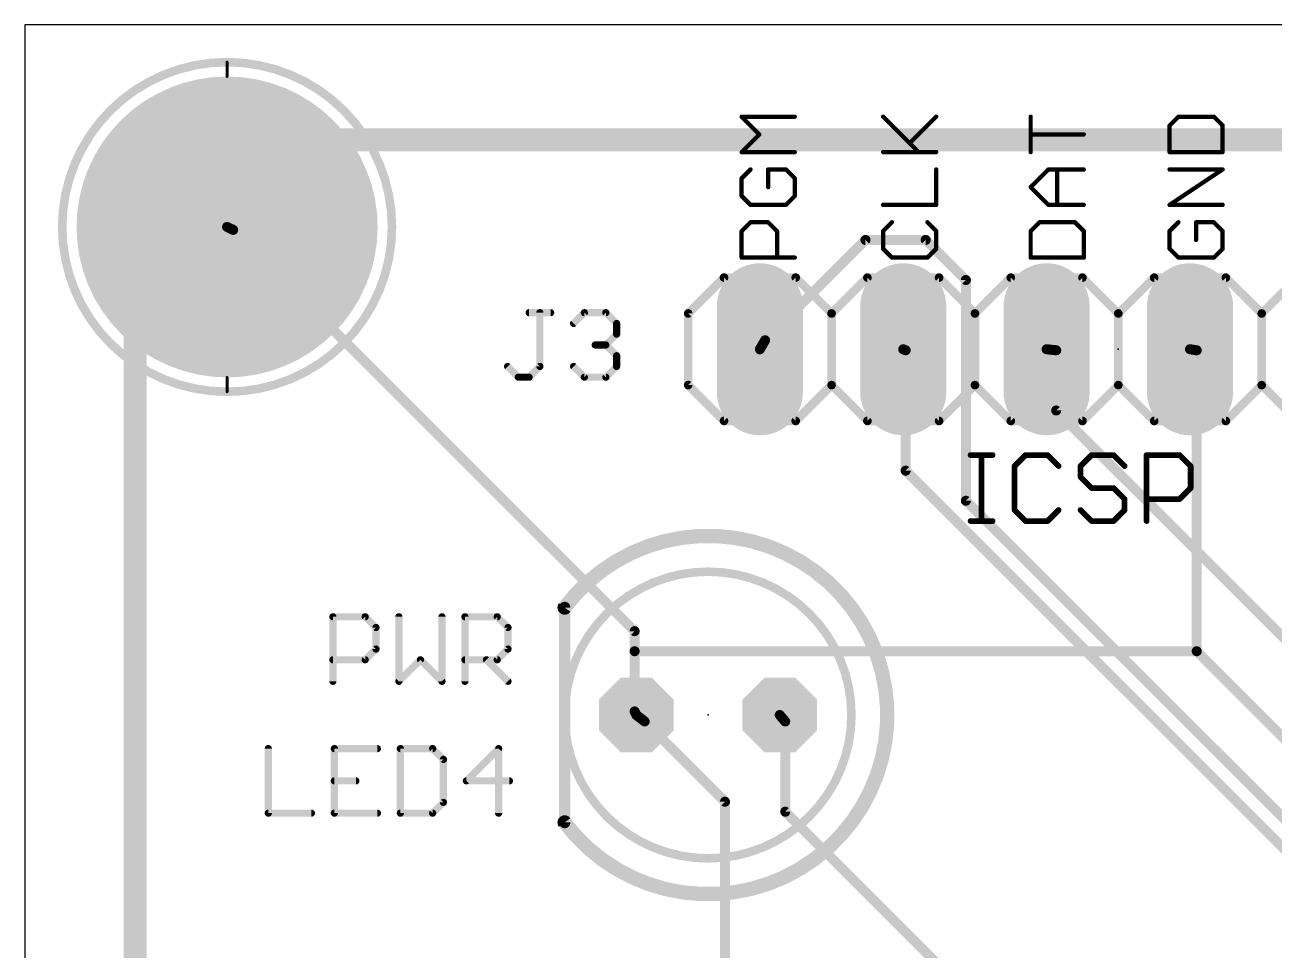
# Model space of a CAD drawing. Extents: x 0 to 100, y 0 to 50.
# Drawn here: x 0.05 to 22.17, y 33.64 to 50.04 of the extents above; entities that cross this region are included whole.
import ezdxf

# ---------------------------------------------------------------- set-up
doc = ezdxf.new("R2010")
doc.units = 0
for name, color, linetype in [('1', 14, 'CONTINUOUS'), ('16', 174, 'CONTINUOUS'), ('17', 94, 'CONTINUOUS'), ('20', 178, 'CONTINUOUS'), ('21', 251, 'CONTINUOUS'), ('23', 178, 'CONTINUOUS'), ('25', 251, 'CONTINUOUS')]:
    doc.layers.add(name, color=color, linetype=linetype)

# ---------------------------------------------------------------- blocks, each defined once
blk = doc.blocks.new('ROUNDP')
at = {"const_width": 0.5}
blk.add_lwpolyline([(0, -0.25, 1), (0, 0.25, 1), (0, -0.25)], format="xyb", dxfattribs=at)
blk = doc.blocks.new('LONGP100')
at = {"const_width": 1}
blk.add_lwpolyline([(-0.5, 0), (0.5, 0)], dxfattribs=at)
at = {"const_width": 0.5}
for points in [[(-0.5, 0.25, 1), (-0.5, -0.25)], [(0.5, -0.25, 1), (0.5, 0.25)]]:
    blk.add_lwpolyline(points, format="xyb", dxfattribs=at)
blk = doc.blocks.new('OCTAGONP')
at = {"const_width": 0.5}
blk.add_lwpolyline([(-0.25, -0.1036), (-0.25, 0.1036), (-0.1036, 0.25), (0.1036, 0.25), (0.25, 0.1036), (0.25, -0.1036), (0.1036, -0.25), (-0.1036, -0.25), (-0.25, -0.1036), (-0.25, 0.1036)], dxfattribs=at)

msp = doc.modelspace()

# ---------------------------------------------------------------- linework, layer by layer
at = {"layer": '1', "const_width": 0.1778}
for points in [[(3.7338, 46.4058), (3.626, 46.458)], [(3.7338, 46.4058), (10.8458, 39.2938)], [(20.8026, 44.2722), (20.684, 44.29)], [(20.8026, 38.9382), (20.8026, 44.2722)], [(10.8458, 39.2938), (10.8458, 38.9382)], [(10.8458, 38.9382), (10.8458, 37.8714)], [(20.8026, 38.9382), (10.8458, 38.9382)], [(24.003, 35.7378), (20.8026, 38.9382)], [(10.8458, 37.8714), (10.876, 37.808)], [(11.0236, 37.6936), (10.876, 37.808)], [(13.5128, 37.6936), (13.416, 37.808)], [(11.0236, 37.6936), (12.446, 36.2712)], [(13.5128, 36.0934), (13.5128, 37.6936)], [(12.446, 36.2712), (12.446, 30.5816)], [(19.0246, 30.5816), (13.5128, 36.0934)]]:
    msp.add_lwpolyline(points, dxfattribs=at)
at = {"layer": '1', "const_width": 0.0889}
for points in [[(3.6454, 46.498, 1), (3.6066, 46.418)], [(3.7652, 46.4372, 1), (3.7024, 46.3744)], [(3.7144, 46.3658, 1), (3.7532, 46.4458)], [(20.6906, 44.334, 1), (20.6774, 44.246)], [(20.8471, 44.2722, 1), (20.7582, 44.2722)], [(20.796, 44.2282, 1), (20.8092, 44.3162)], [(10.8902, 39.2938, 1), (10.8014, 39.2938)], [(10.8144, 39.2624, 1), (10.8772, 39.3252)], [(10.8902, 38.9382, 1), (10.8014, 38.9382)], [(10.8458, 38.9826, 1), (10.8458, 38.8938)], [(10.8014, 38.9382, 1), (10.8902, 38.9382)], [(20.834, 38.9696, 1), (20.7712, 38.9068)], [(20.7582, 38.9382, 1), (20.8471, 38.9382)], [(20.8026, 38.8938, 1), (20.8026, 38.9826)], [(10.8859, 37.8905, 1), (10.8057, 37.8523)], [(10.8014, 37.8714, 1), (10.8902, 37.8714)], [(10.9032, 37.8431, 1), (10.8488, 37.7729)], [(10.8359, 37.7889, 1), (10.9161, 37.8271)], [(13.4499, 37.8367, 1), (13.3821, 37.7793)], [(11.055, 37.725, 1), (10.9922, 37.6622)], [(10.9964, 37.6585, 1), (11.0508, 37.7287)], [(13.5572, 37.6936, 1), (13.4684, 37.6936)], [(13.4789, 37.6649, 1), (13.5467, 37.7223)], [(12.4904, 36.2712, 1), (12.4016, 36.2712)], [(12.4146, 36.2398, 1), (12.4774, 36.3026)], [(13.5442, 36.1248, 1), (13.4814, 36.062)], [(13.4684, 36.0934, 1), (13.5572, 36.0934)]]:
    msp.add_lwpolyline(points, format="xyb", dxfattribs=at)
at = {"layer": '16'}
for points, const_width in [([(2, 2), (2, 48)], 0.4064), ([(2, 48), (98, 48)], 0.4064), ([(13.1572, 44.45), (14.9352, 46.228)], 0.1778), ([(14.9352, 46.228), (16.002, 46.228)], 0.1778), ([(16.002, 46.228), (16.7132, 45.5168)], 0.1778), ([(16.7132, 45.5168), (16.7132, 41.6052)], 0.1778), ([(13.1572, 44.45), (13.064, 44.29)], 0.1778), ([(15.6464, 44.2722), (15.604, 44.29)], 0.1778), ([(15.6464, 44.2722), (15.6464, 42.1386)], 0.1778), ([(18.3134, 44.2722), (18.144, 44.29)], 0.1778), ([(18.3134, 44.2722), (18.3134, 43.2054)], 0.1778), ([(18.3134, 43.2054), (32.893, 28.6258)], 0.1778), ([(15.6464, 42.1386), (27.7368, 30.0482)], 0.1778), ([(16.7132, 41.6052), (30.226, 28.0924)], 0.1778)]:
    msp.add_lwpolyline(points, dxfattribs=dict(at, const_width=const_width))
for points, const_width in [([(2.1016, 48, 1), (1.8984, 48)], 0.2032), ([(2, 48.1016, 1), (2, 47.8984)], 0.2032), ([(14.9352, 46.2724, 1), (14.9352, 46.1836)], 0.0889), ([(14.9666, 46.1966, 1), (14.9038, 46.2594)], 0.0889), ([(16.0334, 46.2594, 1), (15.9706, 46.1966)], 0.0889), ([(16.002, 46.1836, 1), (16.002, 46.2724)], 0.0889), ([(16.7577, 45.5168, 1), (16.6687, 45.5168)], 0.0889), ([(16.6818, 45.4854, 1), (16.7446, 45.5482)], 0.0889), ([(13.1258, 44.4814, 1), (13.1886, 44.4186)], 0.0889), ([(13.1956, 44.4276, 1), (13.1188, 44.4724)], 0.0889), ([(13.0256, 44.3124, 1), (13.1024, 44.2676)], 0.0889), ([(15.6212, 44.331, 1), (15.5868, 44.249)], 0.0889), ([(15.6908, 44.2722, 1), (15.602, 44.2722)], 0.0889), ([(15.6292, 44.2312, 1), (15.6636, 44.3132)], 0.0889), ([(18.1486, 44.3342, 1), (18.1394, 44.2458)], 0.0889), ([(18.3579, 44.2722, 1), (18.269, 44.2722)], 0.0889), ([(18.3088, 44.228, 1), (18.318, 44.3164)], 0.0889), ([(18.3448, 43.2368, 1), (18.282, 43.174)], 0.0889), ([(18.269, 43.2054, 1), (18.3579, 43.2054)], 0.0889), ([(15.6778, 42.17, 1), (15.615, 42.1072)], 0.0889), ([(15.602, 42.1386, 1), (15.6908, 42.1386)], 0.0889), ([(16.6687, 41.6052, 1), (16.7577, 41.6052)], 0.0889), ([(16.7446, 41.6366, 1), (16.6818, 41.5738)], 0.0889)]:
    msp.add_lwpolyline(points, format="xyb", dxfattribs=dict(at, const_width=const_width))
at = {"layer": '20'}
for p, q in [((100.046, 50.038), (0.046, 50.038)), ((0.046, 50.038), (0.046, 0.038))]:
    msp.add_line(p, q, dxfattribs=at)
at = {"layer": '21'}
for points, const_width in [([(3.626, 43.537, 1), (3.626, 49.379, 1), (3.626, 43.537)], 0.1524), ([(3.6387, 49.379, 1), (3.6133, 49.379)], 0.0254), ([(3.6133, 49.125, 1), (3.6387, 49.125)], 0.0254), ([(12.7413, 48.4313, 1), (12.7413, 48.3932)], 0.0381), ([(12.7548, 48.4257, 1), (12.7278, 48.3987)], 0.0381), ([(13.6819, 48.3932, 1), (13.6819, 48.4313)], 0.0381), ([(15.2608, 48.4257, 1), (15.2338, 48.3987)], 0.0381), ([(16.2014, 48.3987, 1), (16.1744, 48.4257)], 0.0381), ([(17.8803, 48.4122, 1), (17.8422, 48.4122)], 0.0381), ([(20.3403, 48.2554, 1), (20.3022, 48.2554)], 0.0381), ([(20.3078, 48.2689, 1), (20.3348, 48.242)], 0.0381), ([(20.4781, 48.4313, 1), (20.4781, 48.3932)], 0.0381), ([(20.4915, 48.3987, 1), (20.4646, 48.4257)], 0.0381), ([(21.1186, 48.4257, 1), (21.0917, 48.3987)], 0.0381), ([(21.1051, 48.3932, 1), (21.1051, 48.4313)], 0.0381), ([(21.281, 48.2554, 1), (21.2429, 48.2554)], 0.0381), ([(21.2484, 48.242, 1), (21.2754, 48.2689)], 0.0381), ([(3.626, 44.958, 1), (3.626, 47.958, 1), (3.626, 44.958)], 0.2032), ([(13.0683, 48.0852, 1), (13.0414, 48.1121)], 0.0381), ([(13.0414, 48.0852, 1), (13.0683, 48.1121)], 0.0381), ([(17.8613, 48.1177, 1), (17.8613, 48.0796)], 0.0381), ([(18.8019, 48.0796, 1), (18.8019, 48.1177)], 0.0381), ([(12.7413, 47.8042, 1), (12.7413, 47.7661)], 0.0381), ([(12.7278, 47.7986, 1), (12.7548, 47.7717)], 0.0381), ([(13.6819, 47.7661, 1), (13.6819, 47.8042)], 0.0381), ([(15.2473, 47.8042, 1), (15.2473, 47.7661)], 0.0381), ([(15.7041, 47.9554, 1), (15.7311, 47.9284)], 0.0381), ([(15.8609, 47.7717, 1), (15.8878, 47.7986)], 0.0381), ([(16.1879, 47.7661, 1), (16.1879, 47.8042)], 0.0381), ([(17.8422, 47.7851, 1), (17.8803, 47.7851)], 0.0381), ([(20.3022, 47.7851, 1), (20.3403, 47.7851)], 0.0381), ([(20.3213, 47.8042, 1), (20.3213, 47.7661)], 0.0381), ([(21.2429, 47.7851, 1), (21.281, 47.7851)], 0.0381), ([(21.2619, 47.7661, 1), (21.2619, 47.8042)], 0.0381), ([(12.7603, 47.3199, 1), (12.7222, 47.3199)], 0.0381), ([(12.7278, 47.3334, 1), (12.7548, 47.3064)], 0.0381), ([(12.9115, 47.4632, 1), (12.8846, 47.4902)], 0.0381), ([(13.2116, 47.4957, 1), (13.2116, 47.4576)], 0.0381), ([(13.2307, 47.4767, 1), (13.1926, 47.4767)], 0.0381), ([(13.5386, 47.4902, 1), (13.5117, 47.4632)], 0.0381), ([(13.5251, 47.4576, 1), (13.5251, 47.4957)], 0.0381), ([(13.701, 47.3199, 1), (13.6629, 47.3199)], 0.0381), ([(13.6684, 47.3064, 1), (13.6954, 47.3334)], 0.0381), ([(16.2069, 47.4767, 1), (16.1688, 47.4767)], 0.0381), ([(18.1748, 47.4957, 1), (18.1748, 47.4576)], 0.0381), ([(18.1883, 47.4632, 1), (18.1614, 47.4902)], 0.0381), ([(18.3507, 47.4767, 1), (18.3126, 47.4767)], 0.0381), ([(18.8019, 47.4576, 1), (18.8019, 47.4957)], 0.0381), ([(20.3213, 47.4957, 1), (20.3213, 47.4576)], 0.0381), ([(21.2725, 47.4608, 1), (21.2513, 47.4925)], 0.0381), ([(21.2619, 47.4576, 1), (21.2619, 47.4957)], 0.0381), ([(13.1926, 47.1632, 1), (13.2307, 47.1632)], 0.0381), ([(17.8748, 47.1766, 1), (17.8478, 47.1497)], 0.0381), ([(17.8478, 47.1766, 1), (17.8748, 47.1497)], 0.0381), ([(12.7548, 47.0199, 1), (12.7278, 46.9929)], 0.0381), ([(12.7222, 47.0064, 1), (12.7603, 47.0064)], 0.0381), ([(13.6629, 47.0064, 1), (13.701, 47.0064)], 0.0381), ([(13.6954, 46.9929, 1), (13.6684, 47.0199)], 0.0381), ([(12.8981, 46.8687, 1), (12.8981, 46.8306)], 0.0381), ([(12.8846, 46.8361, 1), (12.9115, 46.8631)], 0.0381), ([(13.5117, 46.8631, 1), (13.5386, 46.8361)], 0.0381), ([(13.5251, 46.8306, 1), (13.5251, 46.8687)], 0.0381), ([(15.2473, 46.8687, 1), (15.2473, 46.8306)], 0.0381), ([(16.1688, 46.8496, 1), (16.2069, 46.8496)], 0.0381), ([(16.1879, 46.8306, 1), (16.1879, 46.8687)], 0.0381), ([(18.1748, 46.8687, 1), (18.1748, 46.8306)], 0.0381), ([(18.1614, 46.8361, 1), (18.1883, 46.8631)], 0.0381), ([(18.3126, 46.8496, 1), (18.3507, 46.8496)], 0.0381), ([(18.8019, 46.8306, 1), (18.8019, 46.8687)], 0.0381), ([(20.3213, 46.8687, 1), (20.3213, 46.8306)], 0.0381), ([(20.3107, 46.8655, 1), (20.3319, 46.8338)], 0.0381), ([(21.2619, 46.8306, 1), (21.2619, 46.8687)], 0.0381), ([(12.8981, 46.5602, 1), (12.8981, 46.5221)], 0.0381), ([(12.9115, 46.5277, 1), (12.8846, 46.5546)], 0.0381), ([(13.2251, 46.5546, 1), (13.1981, 46.5277)], 0.0381), ([(13.2116, 46.5221, 1), (13.2116, 46.5602)], 0.0381), ([(15.4175, 46.5277, 1), (15.3906, 46.5546)], 0.0381), ([(16.0446, 46.5546, 1), (16.0177, 46.5277)], 0.0381), ([(18.0181, 46.5602, 1), (18.0181, 46.5221)], 0.0381), ([(18.0315, 46.5277, 1), (18.0046, 46.5546)], 0.0381), ([(18.6586, 46.5546, 1), (18.6317, 46.5277)], 0.0381), ([(18.6451, 46.5221, 1), (18.6451, 46.5602)], 0.0381), ([(20.4915, 46.5277, 1), (20.4646, 46.5546)], 0.0381), ([(20.7916, 46.5602, 1), (20.7916, 46.5221)], 0.0381), ([(20.8107, 46.5412, 1), (20.7726, 46.5412)], 0.0381), ([(21.1186, 46.5546, 1), (21.0917, 46.5277)], 0.0381), ([(21.1051, 46.5221, 1), (21.1051, 46.5602)], 0.0381), ([(12.7603, 46.3844, 1), (12.7222, 46.3844)], 0.0381), ([(12.7278, 46.3979, 1), (12.7548, 46.3709)], 0.0381), ([(13.3874, 46.3844, 1), (13.3493, 46.3844)], 0.0381), ([(13.3549, 46.3709, 1), (13.3818, 46.3979)], 0.0381), ([(15.2663, 46.3844, 1), (15.2282, 46.3844)], 0.0381), ([(15.2338, 46.3979, 1), (15.2608, 46.3709)], 0.0381), ([(16.2069, 46.3844, 1), (16.1688, 46.3844)], 0.0381), ([(16.1744, 46.3709, 1), (16.2014, 46.3979)], 0.0381), ([(17.8803, 46.3844, 1), (17.8422, 46.3844)], 0.0381), ([(17.8478, 46.3979, 1), (17.8748, 46.3709)], 0.0381), ([(18.8209, 46.3844, 1), (18.7828, 46.3844)], 0.0381), ([(18.7884, 46.3709, 1), (18.8154, 46.3979)], 0.0381), ([(20.3403, 46.3844, 1), (20.3022, 46.3844)], 0.0381), ([(20.3078, 46.3979, 1), (20.3348, 46.3709)], 0.0381), ([(20.7726, 46.2276, 1), (20.8107, 46.2276)], 0.0381), ([(21.281, 46.3844, 1), (21.2429, 46.3844)], 0.0381), ([(21.2484, 46.3709, 1), (21.2754, 46.3979)], 0.0381), ([(15.2282, 46.0709, 1), (15.2663, 46.0709)], 0.0381), ([(15.2608, 46.0843, 1), (15.2338, 46.0574)], 0.0381), ([(16.1688, 46.0709, 1), (16.2069, 46.0709)], 0.0381), ([(16.2014, 46.0574, 1), (16.1744, 46.0843)], 0.0381), ([(20.3022, 46.0709, 1), (20.3403, 46.0709)], 0.0381), ([(20.3348, 46.0843, 1), (20.3078, 46.0574)], 0.0381), ([(21.2429, 46.0709, 1), (21.281, 46.0709)], 0.0381), ([(21.2754, 46.0574, 1), (21.2484, 46.0843)], 0.0381), ([(12.7413, 45.9332, 1), (12.7413, 45.8951)], 0.0381), ([(12.7222, 45.9141, 1), (12.7603, 45.9141)], 0.0381), ([(13.3493, 45.9141, 1), (13.3874, 45.9141)], 0.0381), ([(13.6819, 45.8951, 1), (13.6819, 45.9332)], 0.0381), ([(15.4041, 45.9332, 1), (15.4041, 45.8951)], 0.0381), ([(15.3906, 45.9006, 1), (15.4175, 45.9276)], 0.0381), ([(16.0177, 45.9276, 1), (16.0446, 45.9006)], 0.0381), ([(16.0311, 45.8951, 1), (16.0311, 45.9332)], 0.0381), ([(17.8422, 45.9141, 1), (17.8803, 45.9141)], 0.0381), ([(17.8613, 45.9332, 1), (17.8613, 45.8951)], 0.0381), ([(18.7828, 45.9141, 1), (18.8209, 45.9141)], 0.0381), ([(18.8019, 45.8951, 1), (18.8019, 45.9332)], 0.0381), ([(20.4781, 45.9332, 1), (20.4781, 45.8951)], 0.0381), ([(20.4646, 45.9006, 1), (20.4915, 45.9276)], 0.0381), ([(21.0917, 45.9276, 1), (21.1186, 45.9006)], 0.0381), ([(21.1051, 45.8951, 1), (21.1051, 45.9332)], 0.0381), ([(12.429, 45.5981, 1), (12.429, 45.5219)], 0.0762), ([(12.4559, 45.5331, 1), (12.4021, 45.5869)], 0.0762), ([(13.7259, 45.5869, 1), (13.6721, 45.5331)], 0.0762), ([(13.699, 45.5219, 1), (13.699, 45.5981)], 0.0762), ([(14.969, 45.5981, 1), (14.969, 45.5219)], 0.0762), ([(14.9959, 45.5331, 1), (14.9421, 45.5869)], 0.0762), ([(16.2659, 45.5869, 1), (16.2121, 45.5331)], 0.0762), ([(16.239, 45.5219, 1), (16.239, 45.5981)], 0.0762), ([(17.509, 45.5981, 1), (17.509, 45.5219)], 0.0762), ([(17.5359, 45.5331, 1), (17.4821, 45.5869)], 0.0762), ([(18.8059, 45.5869, 1), (18.7521, 45.5331)], 0.0762), ([(18.779, 45.5219, 1), (18.779, 45.5981)], 0.0762), ([(20.049, 45.5981, 1), (20.049, 45.5219)], 0.0762), ([(20.0759, 45.5331, 1), (20.0221, 45.5869)], 0.0762), ([(21.3459, 45.5869, 1), (21.2921, 45.5331)], 0.0762), ([(21.319, 45.5219, 1), (21.319, 45.5981)], 0.0762), ([(11.8321, 44.925, 1), (11.7559, 44.925)], 0.0762), ([(11.7671, 44.9519, 1), (11.8209, 44.8981)], 0.0762), ([(14.3721, 44.925, 1), (14.2959, 44.925)], 0.0762), ([(14.3071, 44.9519, 1), (14.3609, 44.8981)], 0.0762), ([(14.3071, 44.8981, 1), (14.3609, 44.9519)], 0.0762), ([(16.9121, 44.925, 1), (16.8359, 44.925)], 0.0762), ([(16.8471, 44.9519, 1), (16.9009, 44.8981)], 0.0762), ([(16.8471, 44.8981, 1), (16.9009, 44.9519)], 0.0762), ([(19.4521, 44.925, 1), (19.3759, 44.925)], 0.0762), ([(19.3871, 44.9519, 1), (19.4409, 44.8981)], 0.0762), ([(19.3871, 44.8981, 1), (19.4409, 44.9519)], 0.0762), ([(21.9921, 44.925, 1), (21.9159, 44.925)], 0.0762), ([(21.9271, 44.9519, 1), (21.9809, 44.8981)], 0.0762), ([(21.9271, 44.8981, 1), (21.9809, 44.9519)], 0.0762), ([(3.6387, 43.791, 1), (3.6133, 43.791)], 0.0254), ([(11.7559, 43.655, 1), (11.8321, 43.655)], 0.0762), ([(11.8209, 43.6819, 1), (11.7671, 43.6281)], 0.0762), ([(14.2959, 43.655, 1), (14.3721, 43.655)], 0.0762), ([(14.3609, 43.6819, 1), (14.3071, 43.6281)], 0.0762), ([(14.3609, 43.6281, 1), (14.3071, 43.6819)], 0.0762), ([(16.8359, 43.655, 1), (16.9121, 43.655)], 0.0762), ([(16.9009, 43.6819, 1), (16.8471, 43.6281)], 0.0762), ([(16.9009, 43.6281, 1), (16.8471, 43.6819)], 0.0762), ([(19.3759, 43.655, 1), (19.4521, 43.655)], 0.0762), ([(19.4409, 43.6819, 1), (19.3871, 43.6281)], 0.0762), ([(19.4409, 43.6281, 1), (19.3871, 43.6819)], 0.0762), ([(21.9159, 43.655, 1), (21.9921, 43.655)], 0.0762), ([(21.9809, 43.6819, 1), (21.9271, 43.6281)], 0.0762), ([(21.9809, 43.6281, 1), (21.9271, 43.6819)], 0.0762), ([(3.6133, 43.537, 1), (3.6387, 43.537)], 0.0254), ([(12.429, 43.0581, 1), (12.429, 42.9819)], 0.0762), ([(12.4021, 42.9931, 1), (12.4559, 43.0469)], 0.0762), ([(13.6721, 43.0469, 1), (13.7259, 42.9931)], 0.0762), ([(13.699, 42.9819, 1), (13.699, 43.0581)], 0.0762), ([(14.969, 43.0581, 1), (14.969, 42.9819)], 0.0762), ([(14.9421, 42.9931, 1), (14.9959, 43.0469)], 0.0762), ([(16.2121, 43.0469, 1), (16.2659, 42.9931)], 0.0762), ([(16.239, 42.9819, 1), (16.239, 43.0581)], 0.0762), ([(17.509, 43.0581, 1), (17.509, 42.9819)], 0.0762), ([(17.4821, 42.9931, 1), (17.5359, 43.0469)], 0.0762), ([(18.7521, 43.0469, 1), (18.8059, 42.9931)], 0.0762), ([(18.779, 42.9819, 1), (18.779, 43.0581)], 0.0762), ([(20.049, 43.0581, 1), (20.049, 42.9819)], 0.0762), ([(20.0221, 42.9931, 1), (20.0759, 43.0469)], 0.0762), ([(21.2921, 43.0469, 1), (21.3459, 42.9931)], 0.0762), ([(21.319, 42.9819, 1), (21.319, 43.0581)], 0.0762), ([(16.797, 42.4406, 1), (16.797, 42.3898)], 0.0508), ([(17.0173, 42.4152, 1), (16.9665, 42.4152)], 0.0508), ([(17.1868, 42.3898, 1), (17.1868, 42.4406)], 0.0508), ([(17.5586, 42.2383, 1), (17.5946, 42.2023)], 0.0508), ([(17.602, 42.2203, 1), (17.5512, 42.2203)], 0.0508), ([(17.7715, 42.4406, 1), (17.7715, 42.3898)], 0.0508), ([(17.7895, 42.3972, 1), (17.7535, 42.4332)], 0.0508), ([(18.1793, 42.4332, 1), (18.1433, 42.3972)], 0.0508), ([(18.1613, 42.3898, 1), (18.1613, 42.4406)], 0.0508), ([(18.3382, 42.2023, 1), (18.3742, 42.2383)], 0.0508), ([(18.728, 42.2383, 1), (18.764, 42.2023)], 0.0508), ([(18.7714, 42.2203, 1), (18.7206, 42.2203)], 0.0508), ([(18.9409, 42.4406, 1), (18.9409, 42.3898)], 0.0508), ([(18.9589, 42.3972, 1), (18.9229, 42.4332)], 0.0508), ([(19.3487, 42.4332, 1), (19.3127, 42.3972)], 0.0508), ([(19.3307, 42.3898, 1), (19.3307, 42.4406)], 0.0508), ([(19.5076, 42.2023, 1), (19.5436, 42.2383)], 0.0508), ([(19.9408, 42.4152, 1), (19.89, 42.4152)], 0.0508), ([(19.9154, 42.4406, 1), (19.9154, 42.3898)], 0.0508), ([(20.5181, 42.4332, 1), (20.4821, 42.3972)], 0.0508), ([(20.5001, 42.3898, 1), (20.5001, 42.4406)], 0.0508), ([(20.7204, 42.2203, 1), (20.6696, 42.2203)], 0.0508), ([(20.677, 42.2023, 1), (20.713, 42.2383)], 0.0508), ([(18.764, 42.0434, 1), (18.728, 42.0074)], 0.0508), ([(18.7206, 42.0254, 1), (18.7714, 42.0254)], 0.0508), ([(18.9409, 41.8559, 1), (18.9409, 41.8051)], 0.0508), ([(18.9229, 41.8125, 1), (18.9589, 41.8485)], 0.0508), ([(19.3487, 41.8485, 1), (19.3127, 41.8125)], 0.0508), ([(19.3307, 41.8051, 1), (19.3307, 41.8559)], 0.0508), ([(20.6696, 41.8305, 1), (20.7204, 41.8305)], 0.0508), ([(20.713, 41.8125, 1), (20.677, 41.8485)], 0.0508), ([(19.551, 41.6356, 1), (19.5002, 41.6356)], 0.0508), ([(19.5076, 41.6176, 1), (19.5436, 41.6536)], 0.0508), ([(19.9154, 41.661, 1), (19.9154, 41.6102)], 0.0508), ([(20.4821, 41.6536, 1), (20.5181, 41.6176)], 0.0508), ([(20.5001, 41.6102, 1), (20.5001, 41.661)], 0.0508), ([(17.5946, 41.4587, 1), (17.5586, 41.4227)], 0.0508), ([(17.5512, 41.4407, 1), (17.602, 41.4407)], 0.0508), ([(18.3742, 41.4227, 1), (18.3382, 41.4587)], 0.0508), ([(18.764, 41.4587, 1), (18.728, 41.4227)], 0.0508), ([(19.5002, 41.4407, 1), (19.551, 41.4407)], 0.0508), ([(19.5436, 41.4227, 1), (19.5076, 41.4587)], 0.0508), ([(16.797, 41.2712, 1), (16.797, 41.2204)], 0.0508), ([(16.9665, 41.2458, 1), (17.0173, 41.2458)], 0.0508), ([(17.1868, 41.2204, 1), (17.1868, 41.2712)], 0.0508), ([(17.7715, 41.2712, 1), (17.7715, 41.2204)], 0.0508), ([(17.7535, 41.2278, 1), (17.7895, 41.2638)], 0.0508), ([(18.1433, 41.2638, 1), (18.1793, 41.2278)], 0.0508), ([(18.1613, 41.2204, 1), (18.1613, 41.2712)], 0.0508), ([(18.9409, 41.2712, 1), (18.9409, 41.2204)], 0.0508), ([(18.9229, 41.2278, 1), (18.9589, 41.2638)], 0.0508), ([(19.3127, 41.2638, 1), (19.3487, 41.2278)], 0.0508), ([(19.3307, 41.2204, 1), (19.3307, 41.2712)], 0.0508), ([(19.89, 41.2458, 1), (19.9408, 41.2458)], 0.0508), ([(9.606, 35.903, 3), (9.606, 39.713)], 0.254), ([(12.146, 35.268, 1), (12.146, 40.348, 1), (12.146, 35.268)], 0.1524), ([(5.5327, 39.5489, 1), (5.4692, 39.5489)], 0.0635), ([(5.5009, 39.5806, 1), (5.5009, 39.5171)], 0.0635), ([(6.0953, 39.5713, 1), (6.0504, 39.5264)], 0.0635), ([(6.0729, 39.5171, 1), (6.0729, 39.5806)], 0.0635), ([(6.702, 39.5489, 1), (6.6386, 39.5489)], 0.0635), ([(7.4647, 39.5489, 1), (7.4012, 39.5489)], 0.0635), ([(7.8714, 39.5489, 1), (7.8079, 39.5489)], 0.0635), ([(7.8397, 39.5806, 1), (7.8397, 39.5171)], 0.0635), ([(8.4341, 39.5713, 1), (8.3892, 39.5264)], 0.0635), ([(8.4117, 39.5171, 1), (8.4117, 39.5806)], 0.0635), ([(9.5552, 39.7511, 1), (9.6568, 39.6749)], 0.127), ([(9.6568, 39.713, 1), (9.5552, 39.713)], 0.1016), ([(6.2953, 39.3582, 1), (6.2318, 39.3582)], 0.0635), ([(6.2411, 39.3358, 1), (6.286, 39.3807)], 0.0635), ([(8.6341, 39.3582, 1), (8.5706, 39.3582)], 0.0635), ([(8.5799, 39.3358, 1), (8.6248, 39.3807)], 0.0635), ([(6.2318, 38.9769, 1), (6.2953, 38.9769)], 0.0635), ([(6.286, 38.9544, 1), (6.2411, 38.9993)], 0.0635), ([(8.5706, 38.9769, 1), (8.6341, 38.9769)], 0.0635), ([(8.6248, 38.9544, 1), (8.5799, 38.9993)], 0.0635), ([(5.5009, 38.818, 1), (5.5009, 38.7545)], 0.0635), ([(6.0504, 38.8087, 1), (6.0953, 38.7638)], 0.0635), ([(6.0729, 38.7545, 1), (6.0729, 38.818)], 0.0635), ([(7.0741, 38.8087, 1), (7.0292, 38.7638)], 0.0635), ([(7.0741, 38.7638, 1), (7.0292, 38.8087)], 0.0635), ([(7.8397, 38.818, 1), (7.8397, 38.7545)], 0.0635), ([(8.2435, 38.8087, 1), (8.1986, 38.7638)], 0.0635), ([(8.3892, 38.8087, 1), (8.4341, 38.7638)], 0.0635), ([(8.4117, 38.7545, 1), (8.4117, 38.818)], 0.0635), ([(5.4692, 38.4049, 1), (5.5327, 38.4049)], 0.0635), ([(6.6478, 38.4274, 1), (6.6928, 38.3824)], 0.0635), ([(6.6386, 38.4049, 1), (6.702, 38.4049)], 0.0635), ([(7.4012, 38.4049, 1), (7.4647, 38.4049)], 0.0635), ([(7.4105, 38.3824, 1), (7.4554, 38.4274)], 0.0635), ([(7.8079, 38.4049, 1), (7.8714, 38.4049)], 0.0635), ([(8.5799, 38.3824, 1), (8.6248, 38.4274)], 0.0635), ([(9.6568, 35.9411, 1), (9.5552, 35.8649)], 0.127), ([(9.5552, 35.903, 1), (9.6568, 35.903)], 0.1016)]:
    msp.add_lwpolyline(points, format="xyb", dxfattribs=dict(at, const_width=const_width))
for points, const_width in [([(3.626, 49.379), (3.626, 49.125)], 0.0508), ([(13.0548, 48.0987), (12.7413, 48.4122)], 0.0762), ([(12.7413, 48.4122), (13.6819, 48.4122)], 0.0762), ([(15.8744, 47.7851), (15.2473, 48.4122)], 0.0762), ([(15.7176, 47.9419), (16.1879, 48.4122)], 0.0762), ([(17.8613, 47.7851), (17.8613, 48.4122)], 0.0762), ([(20.4781, 48.4122), (20.3213, 48.2554)], 0.0762), ([(20.3213, 48.2554), (20.3213, 47.7851)], 0.0762), ([(21.1051, 48.4122), (20.4781, 48.4122)], 0.0762), ([(21.2619, 48.2554), (21.1051, 48.4122)], 0.0762), ([(21.2619, 47.7851), (21.2619, 48.2554)], 0.0762), ([(12.7413, 47.7851), (13.0548, 48.0987)], 0.0762), ([(18.8019, 48.0987), (17.8613, 48.0987)], 0.0762), ([(13.6819, 47.7851), (12.7413, 47.7851)], 0.0762), ([(15.2473, 47.7851), (16.1879, 47.7851)], 0.0762), ([(20.3213, 47.7851), (21.2619, 47.7851)], 0.0762), ([(12.8981, 47.4767), (12.7413, 47.3199)], 0.0762), ([(12.7413, 47.3199), (12.7413, 47.0064)], 0.0762), ([(13.5251, 47.4767), (13.2116, 47.4767)], 0.0762), ([(13.2116, 47.4767), (13.2116, 47.1632)], 0.0762), ([(13.6819, 47.3199), (13.5251, 47.4767)], 0.0762), ([(13.6819, 47.0064), (13.6819, 47.3199)], 0.0762), ([(16.1879, 46.8496), (16.1879, 47.4767)], 0.0762), ([(17.8613, 47.1632), (18.1748, 47.4767)], 0.0762), ([(18.1748, 47.4767), (18.8019, 47.4767)], 0.0762), ([(18.3316, 46.8496), (18.3316, 47.4767)], 0.0762), ([(20.3213, 46.8496), (21.2619, 47.4767)], 0.0762), ([(21.2619, 47.4767), (20.3213, 47.4767)], 0.0762), ([(18.1748, 46.8496), (17.8613, 47.1632)], 0.0762), ([(12.7413, 47.0064), (12.8981, 46.8496)], 0.0762), ([(13.5251, 46.8496), (13.6819, 47.0064)], 0.0762), ([(12.8981, 46.8496), (13.5251, 46.8496)], 0.0762), ([(15.2473, 46.8496), (16.1879, 46.8496)], 0.0762), ([(18.8019, 46.8496), (18.1748, 46.8496)], 0.0762), ([(21.2619, 46.8496), (20.3213, 46.8496)], 0.0762), ([(12.7413, 46.3844), (12.8981, 46.5412)], 0.0762), ([(12.8981, 46.5412), (13.2116, 46.5412)], 0.0762), ([(13.2116, 46.5412), (13.3684, 46.3844)], 0.0762), ([(15.4041, 46.5412), (15.2473, 46.3844)], 0.0762), ([(16.1879, 46.3844), (16.0311, 46.5412)], 0.0762), ([(18.0181, 46.5412), (17.8613, 46.3844)], 0.0762), ([(18.6451, 46.5412), (18.0181, 46.5412)], 0.0762), ([(18.8019, 46.3844), (18.6451, 46.5412)], 0.0762), ([(20.4781, 46.5412), (20.3213, 46.3844)], 0.0762), ([(21.1051, 46.5412), (20.7916, 46.5412)], 0.0762), ([(20.7916, 46.5412), (20.7916, 46.2276)], 0.0762), ([(21.2619, 46.3844), (21.1051, 46.5412)], 0.0762), ([(12.7413, 45.9141), (12.7413, 46.3844)], 0.0762), ([(13.3684, 46.3844), (13.3684, 45.9141)], 0.0762), ([(15.2473, 46.3844), (15.2473, 46.0709)], 0.0762), ([(16.1879, 46.0709), (16.1879, 46.3844)], 0.0762), ([(17.8613, 46.3844), (17.8613, 45.9141)], 0.0762), ([(18.8019, 45.9141), (18.8019, 46.3844)], 0.0762), ([(20.3213, 46.3844), (20.3213, 46.0709)], 0.0762), ([(21.2619, 46.0709), (21.2619, 46.3844)], 0.0762), ([(15.2473, 46.0709), (15.4041, 45.9141)], 0.0762), ([(16.0311, 45.9141), (16.1879, 46.0709)], 0.0762), ([(20.3213, 46.0709), (20.4781, 45.9141)], 0.0762), ([(21.1051, 45.9141), (21.2619, 46.0709)], 0.0762), ([(13.6819, 45.9141), (12.7413, 45.9141)], 0.0762), ([(15.4041, 45.9141), (16.0311, 45.9141)], 0.0762), ([(17.8613, 45.9141), (18.8019, 45.9141)], 0.0762), ([(20.4781, 45.9141), (21.1051, 45.9141)], 0.0762), ([(11.794, 44.925), (12.429, 45.56)], 0.1524), ([(12.429, 45.56), (13.699, 45.56)], 0.1524), ([(14.334, 44.925), (13.699, 45.56)], 0.1524), ([(14.334, 44.925), (14.969, 45.56)], 0.1524), ([(14.969, 45.56), (16.239, 45.56)], 0.1524), ([(16.239, 45.56), (16.874, 44.925)], 0.1524), ([(16.874, 44.925), (17.509, 45.56)], 0.1524), ([(17.509, 45.56), (18.779, 45.56)], 0.1524), ([(19.414, 44.925), (18.779, 45.56)], 0.1524), ([(19.414, 44.925), (20.049, 45.56)], 0.1524), ([(20.049, 45.56), (21.319, 45.56)], 0.1524), ([(21.319, 45.56), (21.954, 44.925)], 0.1524), ([(21.954, 44.925), (22.589, 45.56)], 0.1524), ([(11.794, 43.655), (11.794, 44.925)], 0.1524), ([(14.334, 43.655), (14.334, 44.925)], 0.1524), ([(16.874, 43.655), (16.874, 44.925)], 0.1524), ([(19.414, 43.655), (19.414, 44.925)], 0.1524), ([(21.954, 43.655), (21.954, 44.925)], 0.1524), ([(3.626, 43.791), (3.626, 43.537)], 0.0508), ([(12.429, 43.02), (11.794, 43.655)], 0.1524), ([(13.699, 43.02), (14.334, 43.655)], 0.1524), ([(14.969, 43.02), (14.334, 43.655)], 0.1524), ([(16.874, 43.655), (16.239, 43.02)], 0.1524), ([(17.509, 43.02), (16.874, 43.655)], 0.1524), ([(18.779, 43.02), (19.414, 43.655)], 0.1524), ([(20.049, 43.02), (19.414, 43.655)], 0.1524), ([(21.954, 43.655), (21.319, 43.02)], 0.1524), ([(22.589, 43.02), (21.954, 43.655)], 0.1524), ([(13.699, 43.02), (12.429, 43.02)], 0.1524), ([(16.239, 43.02), (14.969, 43.02)], 0.1524), ([(18.779, 43.02), (17.509, 43.02)], 0.1524), ([(21.319, 43.02), (20.049, 43.02)], 0.1524), ([(16.797, 42.4152), (17.1868, 42.4152)], 0.1016), ([(16.9919, 41.2458), (16.9919, 42.4152)], 0.1016), ([(17.7715, 42.4152), (17.5766, 42.2203)], 0.1016), ([(17.5766, 42.2203), (17.5766, 41.4407)], 0.1016), ([(18.1613, 42.4152), (17.7715, 42.4152)], 0.1016), ([(18.3562, 42.2203), (18.1613, 42.4152)], 0.1016), ([(18.9409, 42.4152), (18.746, 42.2203)], 0.1016), ([(18.746, 42.2203), (18.746, 42.0254)], 0.1016), ([(19.3307, 42.4152), (18.9409, 42.4152)], 0.1016), ([(19.5256, 42.2203), (19.3307, 42.4152)], 0.1016), ([(19.9154, 41.2458), (19.9154, 42.4152)], 0.1016), ([(19.9154, 42.4152), (20.5001, 42.4152)], 0.1016), ([(20.5001, 42.4152), (20.695, 42.2203)], 0.1016), ([(20.695, 42.2203), (20.695, 41.8305)], 0.1016), ([(18.746, 42.0254), (18.9409, 41.8305)], 0.1016), ([(18.9409, 41.8305), (19.3307, 41.8305)], 0.1016), ([(19.3307, 41.8305), (19.5256, 41.6356)], 0.1016), ([(20.695, 41.8305), (20.5001, 41.6356)], 0.1016), ([(19.5256, 41.6356), (19.5256, 41.4407)], 0.1016), ([(20.5001, 41.6356), (19.9154, 41.6356)], 0.1016), ([(17.5766, 41.4407), (17.7715, 41.2458)], 0.1016), ([(18.1613, 41.2458), (18.3562, 41.4407)], 0.1016), ([(18.9409, 41.2458), (18.746, 41.4407)], 0.1016), ([(19.5256, 41.4407), (19.3307, 41.2458)], 0.1016), ([(16.797, 41.2458), (17.1868, 41.2458)], 0.1016), ([(17.7715, 41.2458), (18.1613, 41.2458)], 0.1016), ([(19.3307, 41.2458), (18.9409, 41.2458)], 0.1016), ([(5.5009, 38.4049), (5.5009, 39.5489)], 0.127), ([(5.5009, 39.5489), (6.0729, 39.5489)], 0.127), ([(6.0729, 39.5489), (6.2636, 39.3582)], 0.127), ([(6.6703, 39.5489), (6.6703, 38.4049)], 0.127), ([(7.4329, 38.4049), (7.4329, 39.5489)], 0.127), ([(7.8397, 38.4049), (7.8397, 39.5489)], 0.127), ([(7.8397, 39.5489), (8.4117, 39.5489)], 0.127), ([(8.4117, 39.5489), (8.6023, 39.3582)], 0.127), ([(9.606, 39.713), (9.606, 35.903)], 0.2032), ([(6.2636, 39.3582), (6.2636, 38.9769)], 0.127), ([(8.6023, 39.3582), (8.6023, 38.9769)], 0.127), ([(6.2636, 38.9769), (6.0729, 38.7862)], 0.127), ([(8.6023, 38.9769), (8.4117, 38.7862)], 0.127), ([(6.0729, 38.7862), (5.5009, 38.7862)], 0.127), ([(6.6703, 38.4049), (7.0516, 38.7862)], 0.127), ([(7.0516, 38.7862), (7.4329, 38.4049)], 0.127), ([(8.4117, 38.7862), (7.8397, 38.7862)], 0.127), ([(8.221, 38.7862), (8.6023, 38.4049)], 0.127)]:
    msp.add_lwpolyline(points, dxfattribs=dict(at, const_width=const_width))
at = {"layer": '23'}
for p in [(3.626, 46.458), (19.414, 44.29), (12.146, 37.808)]:
    msp.add_point(p, dxfattribs=at)
at = {"layer": '25', "const_width": 0.127}
for points in [[(8.9762, 44.9387), (9.3576, 44.9387)], [(9.1669, 43.9854), (9.1669, 44.9387)], [(9.7643, 44.748), (9.955, 44.9387)], [(9.955, 44.9387), (10.3363, 44.9387)], [(10.3363, 44.9387), (10.527, 44.748)], [(10.527, 44.748), (10.527, 44.5573)], [(10.527, 44.5573), (10.3363, 44.3667)], [(10.3363, 44.3667), (10.1456, 44.3667)], [(10.3363, 44.3667), (10.527, 44.176)], [(8.5949, 43.9854), (8.7856, 43.7947)], [(8.9762, 43.7947), (9.1669, 43.9854)], [(9.955, 43.7947), (9.7643, 43.9854)], [(10.527, 43.9854), (10.3363, 43.7947)], [(10.527, 44.176), (10.527, 43.9854)], [(8.7856, 43.7947), (8.9762, 43.7947)], [(10.3363, 43.7947), (9.955, 43.7947)], [(4.3569, 37.2121), (4.3569, 36.0681)], [(6.289, 37.2121), (5.5263, 37.2121)], [(5.5263, 37.2121), (5.5263, 36.0681)], [(6.6957, 37.2121), (6.6957, 36.0681)], [(7.2677, 37.2121), (6.6957, 37.2121)], [(7.4583, 37.0214), (7.2677, 37.2121)], [(8.4371, 37.2121), (7.8651, 36.6401)], [(8.4371, 36.0681), (8.4371, 37.2121)], [(7.4583, 36.2588), (7.4583, 37.0214)], [(5.5263, 36.6401), (5.9076, 36.6401)], [(7.8651, 36.6401), (8.6277, 36.6401)], [(7.2677, 36.0681), (7.4583, 36.2588)], [(4.3569, 36.0681), (5.1196, 36.0681)], [(5.5263, 36.0681), (6.289, 36.0681)], [(6.6957, 36.0681), (7.2677, 36.0681)]]:
    msp.add_lwpolyline(points, dxfattribs=at)
at = {"layer": '25', "const_width": 0.0635}
for points in [[(8.9762, 44.9704, 1), (8.9762, 44.9069)], [(9.1986, 44.9387, 1), (9.1351, 44.9387)], [(9.3576, 44.9069, 1), (9.3576, 44.9704)], [(9.955, 44.9704, 1), (9.955, 44.9069)], [(9.9774, 44.9162, 1), (9.9325, 44.9611)], [(10.3587, 44.9611, 1), (10.3138, 44.9162)], [(10.3363, 44.9069, 1), (10.3363, 44.9704)], [(9.7418, 44.7705, 1), (9.7868, 44.7256)], [(10.5587, 44.748, 1), (10.4952, 44.748)], [(10.5045, 44.7256, 1), (10.5494, 44.7705)], [(10.4952, 44.5573, 1), (10.5587, 44.5573)], [(10.5494, 44.5349, 1), (10.5045, 44.5798)], [(10.1456, 44.3984, 1), (10.1456, 44.3349)], [(10.3587, 44.3891, 1), (10.3138, 44.3442)], [(10.3138, 44.3891, 1), (10.3587, 44.3442)], [(10.3363, 44.3349, 1), (10.3363, 44.3984)], [(8.6174, 44.0078, 1), (8.5725, 43.9629)], [(9.1893, 43.9629, 1), (9.1444, 44.0078)], [(9.7868, 44.0078, 1), (9.7418, 43.9629)], [(10.5587, 44.176, 1), (10.4952, 44.176)], [(10.5045, 44.1536, 1), (10.5494, 44.1985)], [(10.5494, 43.9629, 1), (10.5045, 44.0078)], [(8.7856, 43.8265, 1), (8.7856, 43.7629)], [(8.7631, 43.7722, 1), (8.808, 43.8172)], [(8.9538, 43.8172, 1), (8.9987, 43.7722)], [(8.9762, 43.7629, 1), (8.9762, 43.8265)], [(9.1351, 43.9854, 1), (9.1986, 43.9854)], [(9.955, 43.8265, 1), (9.955, 43.7629)], [(9.9325, 43.7722, 1), (9.9774, 43.8172)], [(10.3138, 43.8172, 1), (10.3587, 43.7722)], [(10.3363, 43.7629, 1), (10.3363, 43.8265)], [(10.4952, 43.9854, 1), (10.5587, 43.9854)], [(4.3887, 37.2121, 1), (4.3252, 37.2121)], [(5.5263, 37.2438, 1), (5.5263, 37.1803)], [(5.558, 37.2121, 1), (5.4946, 37.2121)], [(6.289, 37.1803, 1), (6.289, 37.2438)], [(6.7274, 37.2121, 1), (6.6639, 37.2121)], [(6.6957, 37.2438, 1), (6.6957, 37.1803)], [(7.2901, 37.2345, 1), (7.2452, 37.1896)], [(7.2677, 37.1803, 1), (7.2677, 37.2438)], [(8.4688, 37.2121, 1), (8.4053, 37.2121)], [(8.4595, 37.1896, 1), (8.4146, 37.2345)], [(7.4901, 37.0214, 1), (7.4266, 37.0214)], [(7.4359, 36.999, 1), (7.4808, 37.0439)], [(5.5263, 36.6718, 1), (5.5263, 36.6083)], [(5.9076, 36.6083, 1), (5.9076, 36.6718)], [(7.8651, 36.6718, 1), (7.8651, 36.6083)], [(7.8426, 36.6625, 1), (7.8875, 36.6176)], [(8.6277, 36.6083, 1), (8.6277, 36.6718)], [(7.4266, 36.2588, 1), (7.4901, 36.2588)], [(7.4808, 36.2363, 1), (7.4359, 36.2812)], [(4.3569, 36.0999, 1), (4.3569, 36.0363)], [(4.3252, 36.0681, 1), (4.3887, 36.0681)], [(5.1196, 36.0363, 1), (5.1196, 36.0999)], [(5.5263, 36.0999, 1), (5.5263, 36.0363)], [(5.4946, 36.0681, 1), (5.558, 36.0681)], [(6.289, 36.0363, 1), (6.289, 36.0999)], [(6.6957, 36.0999, 1), (6.6957, 36.0363)], [(6.6639, 36.0681, 1), (6.7274, 36.0681)], [(7.2452, 36.0906, 1), (7.2901, 36.0456)], [(7.2677, 36.0363, 1), (7.2677, 36.0999)], [(8.4053, 36.0681, 1), (8.4688, 36.0681)]]:
    msp.add_lwpolyline(points, format="xyb", dxfattribs=at)

# ---------------------------------------------------------------- block references
at = {"layer": '17', "xscale": 5.334, "yscale": 5.334}
msp.add_blockref('ROUNDP', (3.626, 46.458), dxfattribs=at)
msp.add_blockref('ROUNDP', (3.626, 46.458), dxfattribs=at)
at = {"layer": '17'}
for name, p, xscale, yscale, rotation in [('LONGP100', (13.064, 44.29), 1.524, 1.524, 270), ('LONGP100', (13.064, 44.29), 1.524, 1.524, 270), ('LONGP100', (15.604, 44.29), 1.524, 1.524, 270), ('LONGP100', (15.604, 44.29), 1.524, 1.524, 270), ('LONGP100', (18.144, 44.29), 1.524, 1.524, 270), ('LONGP100', (18.144, 44.29), 1.524, 1.524, 270), ('LONGP100', (20.684, 44.29), 1.524, 1.524, 270), ('LONGP100', (20.684, 44.29), 1.524, 1.524, 270), ('OCTAGONP', (10.876, 37.808), 1.3208, 1.3208, 180), ('OCTAGONP', (10.876, 37.808), 1.3208, 1.3208, 180), ('OCTAGONP', (13.416, 37.808), 1.3208, 1.3208, 180), ('OCTAGONP', (13.416, 37.808), 1.3208, 1.3208, 180)]:
    msp.add_blockref(name, p, dxfattribs=dict(at, xscale=xscale, yscale=yscale, rotation=rotation))

doc.saveas('drawing.dxf')
